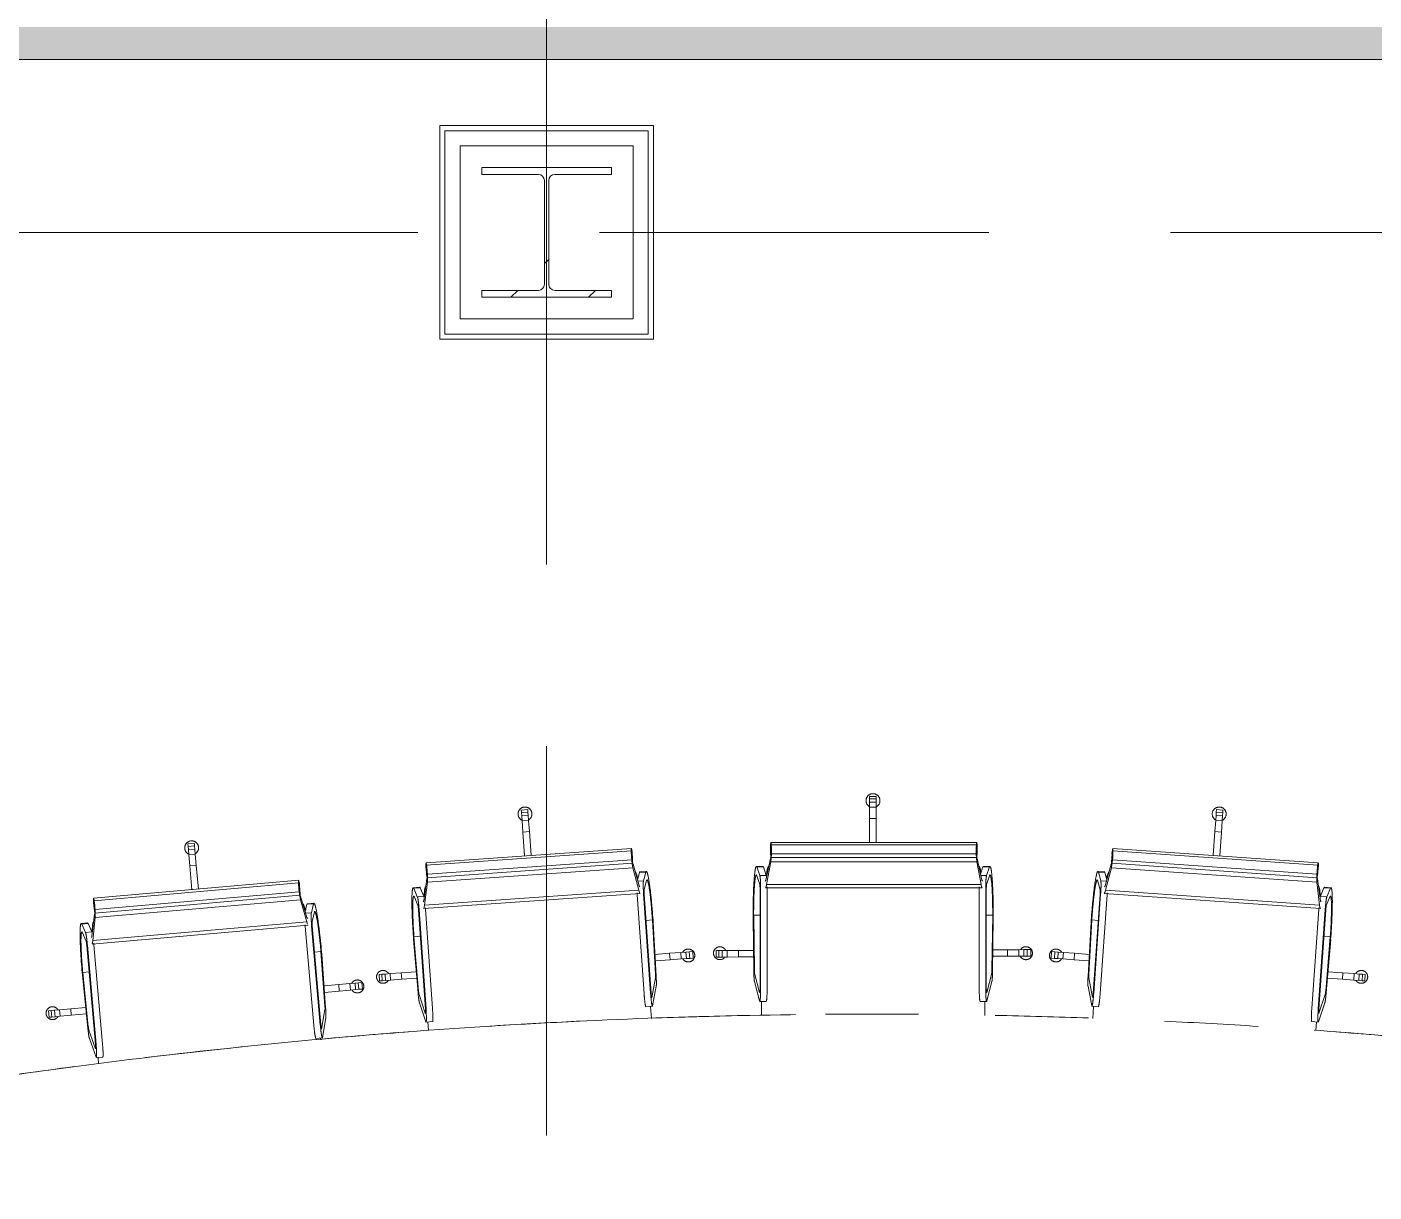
# Model space of a CAD drawing. Header units: millimetres. Extents: x -76261 to 649593, y -304265 to 60256.
# Drawn here: x 88499 to 91613, y -2218 to 475 of the extents above; entities that cross this region are included whole.
import ezdxf

# ---------------------------------------------------------------- set-up
doc = ezdxf.new("R2010")
doc.units = ezdxf.units.MM
doc.header["$LTSCALE"] = 2000
doc.header["$MEASUREMENT"] = 0
doc.linetypes.add('Centre', pattern=[6.9, 4, -0.7, 1.5, -0.7])
doc.linetypes.add('Hidden 1_0mm', pattern=[1.6, 1, -0.6])
doc.layers.get('0').update_dxf_attribs({"linetype": 'CONTINUOUS'})
for name, color, linetype, lineweight in [('A-WALL', 8, 'CONTINUOUS', 15), ('A-WALL-PATT', 8, 'CONTINUOUS', 50), ('I-FURN', 8, 'Hidden 1_0mm', 15), ('S-COLS', 8, 'CONTINUOUS', 15), ('S-GRID', 14, 'CONTINUOUS', 15)]:
    doc.layers.add(name, color=color, linetype=linetype, lineweight=lineweight)

# ---------------------------------------------------------------- blocks, each defined once
blk = doc.blocks.new('AD_UK Beams-Column - SC1-300_300_10_16-V30-2nd FLOOR PLAN')
at = {"layer": 'S-COLS'}
h = blk.add_hatch(dxfattribs=at)
h.set_pattern_fill('FP_70', color=256, style=0, pattern_type=2)
h.set_pattern_definition([(45, (60492.53, 42001.64), (-371.231, 371.231), []), (45, (60492.53, 42564.14), (-371.231, 371.231), [])])
h.paths.add_polyline_path([(-150, -150), (150, -150), (150, -134), (19, -134), (9.1, -129.9), (5, -120), (5, 120), (9.1, 129.9), (19, 134), (150, 134), (150, 150), (-150, 150), (-150, 134), (-19, 134), (-9.1, 129.9), (-5, 120), (-5, -120), (-9.1, -129.9), (-19, -134), (-150, -134)], flags=0)
for p, q in [((150, 150), (-150, 150)), ((-150, 150), (-150, 134)), ((-150, 134), (-19, 134)), ((19, 134), (150, 134)), ((150, 134), (150, 150)), ((-5, 120), (-5, -120)), ((5, -120), (5, 120)), ((-19, -134), (-150, -134)), ((-150, -134), (-150, -150)), ((-150, -150), (150, -150)), ((150, -134), (19, -134)), ((150, -150), (150, -134))]:
    blk.add_line(p, q, dxfattribs=at)
for centre, start, end in [((-19, 120), 0, 90), ((19, 120), 90, 180), ((-19, -120), 270, 0), ((19, -120), 180, 270)]:
    blk.add_arc(centre, 14, start, end, dxfattribs=at)
blk = doc.blocks.new('LS-Office-S_rvt-1-2nd FLOOR PLAN')
blk.add_blockref('AD_UK Beams-Column - SC1-300_300_10_16-V30-2nd FLOOR PLAN', (-60492.5, -42001.6))
blk = doc.blocks.new('conference_tabel_19seater_2472 - 48_ x 144_-10749992-2nd FLOOR PLAN')
at = {"layer": 'I-FURN'}
for p, q in [((446.8, 1869.9), (446.8, 1875.5)), ((446.8, 1875.5), (461.9, 1875.5)), ((446.8, 1862.2), (446.8, 1869.9)), ((461.9, 1869.9), (446.8, 1869.9)), ((461.9, 1875.5), (461.9, 1869.9)), ((461.9, 1869.9), (461.9, 1862.2)), ((-358.4, 1844.1), (-343.4, 1845.1)), ((-358, 1838.5), (-358.4, 1844.1)), ((-343, 1839.5), (-358, 1838.5)), ((-357.5, 1830.8), (-358, 1838.5)), ((-343.4, 1845.1), (-343, 1839.5)), ((-343, 1839.5), (-342.4, 1831.9)), ((446.8, 1850.5), (446.8, 1862.2)), ((461.9, 1862.2), (446.8, 1862.2)), ((446.8, 1824.4), (446.8, 1850.5)), ((461.9, 1850.5), (446.8, 1850.5)), ((461.9, 1862.2), (461.9, 1850.5)), ((461.9, 1850.5), (461.9, 1824.4)), ((1248, 1831.9), (1248.5, 1839.5)), ((1248.5, 1839.5), (1248.9, 1845.1)), ((1263.5, 1838.5), (1248.5, 1839.5)), ((1248.9, 1845.1), (1263.9, 1844.1)), ((1263.5, 1838.5), (1263, 1830.8)), ((1263.9, 1844.1), (1263.5, 1838.5)), ((-342.4, 1831.9), (-357.5, 1830.8)), ((-356.6, 1819.1), (-357.5, 1830.8)), ((-341.6, 1820.1), (-356.6, 1819.1)), ((-354.8, 1793.1), (-356.6, 1819.1)), ((-342.4, 1831.9), (-341.6, 1820.1)), ((-341.6, 1820.1), (-339.8, 1794.2)), ((446.8, 1769.3), (446.8, 1824.4)), ((461.9, 1824.4), (446.8, 1824.4)), ((461.9, 1824.4), (461.9, 1769.3)), ((1245.3, 1794.2), (1247.1, 1820.1)), ((1247.1, 1820.1), (1248, 1831.9)), ((1262.2, 1819.1), (1247.1, 1820.1)), ((1263, 1830.8), (1248, 1831.9)), ((1262.2, 1819.1), (1260.4, 1793.1)), ((1263, 1830.8), (1262.2, 1819.1)), ((-339.8, 1794.2), (-354.8, 1793.1)), ((-351, 1738.1), (-354.8, 1793.1)), ((-339.8, 1794.2), (-335.9, 1739.1)), ((1241.5, 1739.1), (1245.3, 1794.2)), ((1260.4, 1793.1), (1245.3, 1794.2)), ((1260.4, 1793.1), (1256.5, 1738.1)), ((-1129.3, 1765.7), (-1114.3, 1767)), ((-1128.8, 1760.1), (-1129.3, 1765.7)), ((-1113.8, 1761.4), (-1128.8, 1760.1)), ((-1128.2, 1752.5), (-1128.8, 1760.1)), ((-1113.1, 1753.8), (-1128.2, 1752.5)), ((-1127.1, 1740.7), (-1128.2, 1752.5)), ((-1114.3, 1767), (-1113.8, 1761.4)), ((-1113.8, 1761.4), (-1113.1, 1753.8)), ((-1113.1, 1753.8), (-1112.1, 1742.1)), ((-103.7, 1755.5), (-578.6, 1722.3)), ((-103.4, 1749.7), (-578, 1716.5)), ((-103.8, 1744.1), (-103.7, 1748)), ((-103.7, 1748.8), (-103.5, 1750.5)), ((-103.5, 1750.5), (-103, 1749.3)), ((-103, 1749.3), (-101.9, 1741.2)), ((217.6, 1757.2), (217.9, 1755)), ((217.9, 1755), (218.4, 1763.1)), ((217.9, 1755), (219.7, 1755)), ((218.4, 1763.1), (218.9, 1764.4)), ((694.7, 1769.4), (218.7, 1769.4)), ((694.6, 1763.6), (218.8, 1763.6)), ((218.9, 1764.4), (219.1, 1762.7)), ((219.2, 1761.9), (219.5, 1758)), ((219.6, 1757.4), (219.7, 1751.8)), ((219.7, 1751.8), (219.7, 1744)), ((693.7, 1751.8), (693.9, 1757.4)), ((693.7, 1744), (693.7, 1751.8)), ((693.8, 1755), (695.5, 1755)), ((693.9, 1758), (694.2, 1761.9)), ((694.3, 1762.7), (694.5, 1764.4)), ((694.5, 1764.4), (695, 1763.1)), ((695, 1763.1), (695.5, 1755)), ((695.5, 1755), (695.9, 1757.2)), ((1007.4, 1741.2), (1008.5, 1749.3)), ((1008.5, 1749.3), (1009.1, 1750.5)), ((1483.6, 1716.5), (1009, 1749.7)), ((1009.1, 1750.5), (1009.2, 1748.8)), ((1009.2, 1748), (1009.3, 1744.1)), ((1484.1, 1722.3), (1009.3, 1755.5)), ((-1112.1, 1742.1), (-1127.1, 1740.7)), ((-1124.9, 1714.8), (-1127.1, 1740.7)), ((-1109.8, 1716.1), (-1124.9, 1714.8)), ((-1120, 1659.8), (-1124.9, 1714.8)), ((-1112.1, 1742.1), (-1109.8, 1716.1)), ((-1109.8, 1716.1), (-1105, 1661.2)), ((-578.4, 1716), (-578, 1717.3)), ((-578.4, 1707.9), (-578.4, 1716)), ((-578, 1717.3), (-577.7, 1715.7)), ((-577.5, 1714.9), (-576.9, 1711)), ((-576, 1687.7), (-101.4, 1720.9)), ((-575.6, 1696.2), (-103, 1729.2)), ((-103.4, 1737.9), (-103.7, 1743.4)), ((-102.9, 1730.1), (-103.4, 1737.9)), ((-101.8, 1721.9), (-102.9, 1730)), ((-101.9, 1741.2), (-101.7, 1743.4)), ((-100, 1718.8), (-101.7, 1721.6)), ((-86.1, 1669.2), (-100, 1718.8)), ((200.1, 1713.9), (185.2, 1713.9)), ((217.5, 1732.2), (207.2, 1682.1)), ((208.5, 1671.9), (218.7, 1724.5)), ((219.1, 1735.5), (217.6, 1732.5)), ((218.7, 1724.5), (694.7, 1724.5)), ((218.8, 1734.7), (694.6, 1734.7)), ((219.7, 1743.9), (219.1, 1735.7)), ((219.9, 1743.1), (693.6, 1743.1)), ((694.3, 1735.7), (693.7, 1743.9)), ((695.9, 1732.5), (694.3, 1735.5)), ((694.7, 1724.5), (704.9, 1671.9)), ((706.2, 1682.1), (695.9, 1732.2)), ((725.2, 1713.9), (710.3, 1713.9)), ((1005.5, 1718.8), (991.7, 1669.2)), ((1007.3, 1721.6), (1005.5, 1718.8)), ((1006.9, 1720.9), (1481.6, 1687.7)), ((1007.3, 1743.4), (1007.4, 1741.2)), ((1008.4, 1730), (1007.3, 1721.9)), ((1009, 1737.9), (1008.4, 1730.1)), ((1008.6, 1729.2), (1481.1, 1696.2)), ((1009.3, 1743.4), (1009, 1737.9)), ((1482.5, 1711), (1483.1, 1714.9)), ((1483.2, 1715.7), (1483.6, 1717.3)), ((1483.6, 1717.3), (1483.9, 1716)), ((1483.9, 1716), (1483.9, 1707.9)), ((-577.1, 1685.4), (-584, 1634.4)), ((-578.8, 1710), (-578.4, 1707.9)), ((-575.8, 1688.5), (-577.1, 1685.4)), ((-576.9, 1710.4), (-576.4, 1704.8)), ((-576.4, 1704.8), (-575.8, 1697.1)), ((-575.8, 1696.9), (-575.8, 1688.7)), ((-575.4, 1677.5), (-100.6, 1710.7)), ((-100.6, 1710.7), (-86.7, 1659)), ((-89.8, 1682.5), (-85.4, 1699.7)), ((-70.5, 1700.8), (-85.4, 1699.7)), ((-69.4, 1702.2), (-84.3, 1701.2)), ((-70.5, 1700.8), (-75.7, 1680.2)), ((-74.3, 1659.7), (-68.6, 1682.3)), ((185.8, 1694), (193.1, 1671.8)), ((193, 1692.4), (186.4, 1712.5)), ((186.6, 1712.5), (201.3, 1712.5)), ((193, 1692.4), (208, 1692.4)), ((201.3, 1712.5), (208, 1692.4)), ((207.2, 1682.1), (205.6, 1679.7)), ((207.1, 1694.9), (209.8, 1694.9)), ((703.5, 1695.5), (709, 1712.5)), ((717.4, 1692.4), (704.1, 1692.4)), ((707.8, 1679.7), (706.2, 1682.1)), ((724, 1712.5), (709, 1712.5)), ((717.3, 1671.8), (724.6, 1694)), ((724, 1712.5), (717.4, 1692.4)), ((974.1, 1682.3), (979.9, 1659.7)), ((989.9, 1701.2), (974.9, 1702.2)), ((981.3, 1680.2), (976.1, 1700.8)), ((991, 1699.7), (976.1, 1700.8)), ((991, 1699.7), (995.4, 1682.5)), ((992.3, 1659), (1006.1, 1710.7)), ((1006.1, 1710.7), (1481, 1677.5)), ((1481.3, 1688.7), (1481.3, 1696.9)), ((1482.7, 1685.4), (1481.3, 1688.5)), ((1481.4, 1697.1), (1481.9, 1704.8)), ((1481.9, 1704.8), (1482.4, 1710.4)), ((1489.5, 1634.4), (1482.7, 1685.4)), ((1483.9, 1707.9), (1484.4, 1710)), ((-873.1, 1681.6), (-1347.3, 1640.1)), ((-872.7, 1675.8), (-1346.7, 1634.3)), ((-1343.9, 1614), (-872, 1655.3)), ((-873, 1674.9), (-872.9, 1676.6)), ((-873, 1670.1), (-873, 1674.1)), ((-872.9, 1676.6), (-872.3, 1675.3)), ((-872.5, 1664), (-872.9, 1669.5)), ((-871.9, 1656.2), (-872.5, 1664)), ((-872.3, 1675.3), (-871.1, 1667.4)), ((-870.6, 1648), (-871.9, 1656.1)), ((-871.1, 1667.4), (-870.9, 1669.5)), ((-593.2, 1665.6), (-608.1, 1664.6)), ((-606.8, 1663.3), (-591.9, 1664.3)), ((-598.8, 1643.7), (-606.8, 1663.3)), ((-591.9, 1664.3), (-583.9, 1644.7)), ((-583.9, 1616.6), (-83.7, 1651.5)), ((-581.9, 1624.4), (-575.4, 1677.5)), ((-581.9, 1624.4), (-86.7, 1659)), ((-75.7, 1680.2), (-88.9, 1679.3)), ((-84.4, 1666.9), (-86.1, 1669.2)), ((193.6, 1662), (193.6, 1431.8)), ((195, 1431.8), (195, 1662.3)), ((206, 1664.3), (707.4, 1664.3)), ((208.5, 1671.9), (704.9, 1671.9)), ((210, 1662.3), (210, 1431.8)), ((700.4, 1431.8), (700.4, 1662.3)), ((715.4, 1662.3), (715.4, 1431.8)), ((716.8, 1431.8), (716.8, 1662)), ((994.5, 1679.3), (981.3, 1680.2)), ((989.3, 1651.5), (1489.4, 1616.6)), ((991.7, 1669.2), (989.9, 1666.9)), ((992.3, 1659), (1487.5, 1624.4)), ((1481, 1677.5), (1487.5, 1624.4)), ((1489.4, 1644.7), (1497.4, 1664.3)), ((1497.4, 1664.3), (1512.4, 1663.3)), ((1513.7, 1664.6), (1498.7, 1665.6)), ((1512.4, 1663.3), (1504.4, 1643.7)), ((-1347.4, 1627.8), (-1346.9, 1625.7)), ((-1347.1, 1633.8), (-1346.7, 1635.1)), ((-1346.9, 1625.7), (-1347.1, 1633.8)), ((-1346.7, 1635.1), (-1346.3, 1633.5)), ((-1346.4, 1633.9), (-1346.7, 1634.3)), ((-1346.2, 1632.7), (-1345.5, 1628.8)), ((-1345.4, 1628.2), (-1344.8, 1622.6)), ((-1344.8, 1622.6), (-1344.1, 1614.9)), ((-1344.2, 1605.5), (-870.2, 1647)), ((-1343.4, 1595.3), (-869.2, 1636.8)), ((-868.8, 1644.9), (-870.6, 1647.8)), ((-869.2, 1636.8), (-854.5, 1585.4)), ((-854, 1595.6), (-868.8, 1644.9)), ((-858, 1608.8), (-853.9, 1626.1)), ((-839, 1627.4), (-853.9, 1626.1)), ((-837.9, 1628.9), (-852.8, 1627.6)), ((-839, 1627.4), (-843.8, 1606.8)), ((-606.2, 1644.7), (-597.3, 1623.1)), ((-598.8, 1643.7), (-583.9, 1644.7)), ((-598.7, 1643.6), (-598.8, 1643.7)), ((-584, 1634.4), (-585.3, 1631.9)), ((-584.9, 1647.2), (-582.2, 1647.3)), ((-74.5, 1419.2), (-90.5, 1649.1)), ((-75.6, 1650.1), (-59.5, 1420.2)), ((-58.1, 1420.3), (-74.2, 1649.9)), ((979.7, 1649.9), (963.7, 1420.3)), ((965.1, 1420.2), (981.1, 1650.1)), ((996.1, 1649.1), (980, 1419.2)), ((1487.8, 1647.3), (1490.4, 1647.2)), ((1489.4, 1644.7), (1504.4, 1643.7)), ((1490.9, 1631.9), (1489.5, 1634.4)), ((1502.9, 1623.1), (1511.7, 1644.7)), ((1504.4, 1643.7), (1504.3, 1643.6)), ((-1345.2, 1603.2), (-1351.2, 1552.1)), ((-1349, 1542.1), (-1343.4, 1595.3)), ((-1344, 1606.3), (-1345.2, 1603.2)), ((-1344.1, 1614.7), (-1343.9, 1606.6)), ((-843.8, 1606.8), (-857, 1605.7)), ((-852.3, 1593.4), (-854, 1595.6)), ((-842.1, 1586.3), (-836.7, 1609)), ((-596.1, 1613.4), (-580.1, 1383.8)), ((-578.7, 1383.9), (-594.7, 1613.8)), ((-579.8, 1614.9), (-563.7, 1385)), ((-55.2, 1589.9), (-69.9, 1588.8)), ((-55.2, 1589.9), (-48.2, 1463.8)), ((177.5, 1594.5), (179.2, 1470.6)), ((180.6, 1474.5), (178.9, 1600.8)), ((178.9, 1600.8), (193.6, 1600.8)), ((731.5, 1600.8), (716.8, 1600.8)), ((731.5, 1600.8), (729.8, 1474.5)), ((731.1, 1470.6), (732.9, 1594.5)), ((953.7, 1463.8), (960.8, 1589.9)), ((975.5, 1588.8), (960.8, 1589.9)), ((1469.3, 1385), (1485.3, 1614.9)), ((1500.3, 1613.8), (1484.2, 1383.9)), ((1485.6, 1383.8), (1501.6, 1613.4)), ((-1361, 1583.2), (-1375.9, 1581.9)), ((-1374.6, 1580.6), (-1359.7, 1581.9)), ((-1366.2, 1561.1), (-1374.6, 1580.6)), ((-1373.6, 1562.1), (-1364.4, 1540.6)), ((-1366.2, 1561.1), (-1351.3, 1562.4)), ((-1366.1, 1561), (-1366.2, 1561.1)), ((-1359.7, 1581.9), (-1351.3, 1562.4)), ((-1352.3, 1564.9), (-1349.7, 1565.1)), ((-1350.8, 1534.3), (-851.3, 1578)), ((-1349, 1542.1), (-854.5, 1585.4)), ((-838, 1345.8), (-858.1, 1575.4)), ((-854.5, 1585.4), (-852.9, 1580.1)), ((-843.2, 1576.7), (-823.1, 1347.1)), ((-821.7, 1347.2), (-841.8, 1576.5)), ((-46.5, 1460), (-53.5, 1583.7)), ((959, 1583.7), (952.1, 1460)), ((-1363, 1530.9), (-1342.9, 1301.7)), ((-1341.5, 1301.8), (-1361.6, 1531.4)), ((-1351.2, 1552.1), (-1352.5, 1549.6)), ((-1346.7, 1532.7), (-1326.6, 1303.1)), ((-607.4, 1545), (-597.1, 1421.5)), ((-606.5, 1551.3), (-591.8, 1552.4)), ((-596, 1425.5), (-606.5, 1551.3)), ((1497.4, 1552.4), (1512.1, 1551.3)), ((1512.1, 1551.3), (1501.5, 1425.5)), ((1502.6, 1421.5), (1513, 1545)), ((-821.8, 1516.8), (-836.4, 1515.5)), ((-821.8, 1516.8), (-812.5, 1390.9)), ((-810.8, 1387.1), (-819.9, 1510.7)), ((-49.4, 1510.4), (-15.4, 1512.9)), ((-14.3, 1497.8), (-48.5, 1495.3)), ((-15.4, 1512.9), (10.6, 1514.7)), ((-15.4, 1512.9), (-14.3, 1497.8)), ((11.6, 1499.7), (-14.3, 1497.8)), ((10.6, 1514.7), (22.3, 1515.6)), ((10.6, 1514.7), (11.6, 1499.7)), ((23.4, 1500.6), (11.6, 1499.7)), ((22.3, 1515.6), (30, 1516.2)), ((22.3, 1515.6), (23.4, 1500.6)), ((31, 1501.1), (23.4, 1500.6)), ((30, 1516.2), (38.1, 1516.7)), ((30, 1516.2), (31, 1501.1)), ((39.2, 1501.7), (31, 1501.1)), ((38.1, 1516.7), (39.2, 1501.7)), ((92.3, 1504.2), (92.3, 1519.3)), ((92.3, 1519.3), (98.3, 1519.3)), ((98.3, 1504.2), (92.3, 1504.2)), ((98.3, 1519.3), (106, 1519.3)), ((98.3, 1519.3), (98.3, 1504.2)), ((106, 1504.3), (98.3, 1504.2)), ((106, 1519.3), (117.8, 1519.4)), ((106, 1519.3), (106, 1504.3)), ((117.8, 1504.3), (106, 1504.3)), ((117.8, 1519.4), (143.8, 1519.4)), ((117.8, 1519.4), (117.8, 1504.3)), ((143.8, 1504.4), (117.8, 1504.3)), ((143.8, 1519.4), (178.6, 1519.5)), ((143.8, 1519.4), (143.8, 1504.4)), ((178.8, 1504.5), (143.8, 1504.4)), ((765.9, 1506.1), (731.6, 1506)), ((731.8, 1521.1), (765.9, 1521.2)), ((765.9, 1521.2), (791.9, 1521.2)), ((765.9, 1521.2), (765.9, 1506.1)), ((791.9, 1506.2), (765.9, 1506.1)), ((791.9, 1521.2), (803.7, 1521.3)), ((791.9, 1521.2), (791.9, 1506.2)), ((803.7, 1506.2), (791.9, 1506.2)), ((803.7, 1521.3), (811.4, 1521.3)), ((803.7, 1521.3), (803.7, 1506.2)), ((811.4, 1506.2), (803.7, 1506.2)), ((811.4, 1521.3), (819.5, 1521.3)), ((811.4, 1521.3), (811.4, 1506.2)), ((819.5, 1506.2), (811.4, 1506.2)), ((819.5, 1521.3), (819.5, 1506.2)), ((866.4, 1501.7), (867.5, 1516.7)), ((874.5, 1501.1), (866.4, 1501.7)), ((867.5, 1516.7), (875.6, 1516.2)), ((874.5, 1501.1), (875.6, 1516.2)), ((882.2, 1500.6), (874.5, 1501.1)), ((875.6, 1516.2), (883.2, 1515.6)), ((882.2, 1500.6), (883.2, 1515.6)), ((893.9, 1499.7), (882.2, 1500.6)), ((883.2, 1515.6), (895, 1514.7)), ((893.9, 1499.7), (895, 1514.7)), ((919.9, 1497.8), (893.9, 1499.7)), ((895, 1514.7), (920.9, 1512.9)), ((919.9, 1497.8), (920.9, 1512.9)), ((954, 1495.3), (919.9, 1497.8)), ((920.9, 1512.9), (954.9, 1510.4)), ((-1372.3, 1468.7), (-1357.6, 1469.9)), ((-1359.6, 1343), (-1372.3, 1468.7)), ((-687.2, 1464), (-681.2, 1464.4)), ((-686.1, 1449), (-687.2, 1464)), ((-681.2, 1464.4), (-673.5, 1465)), ((-681.2, 1464.4), (-680.1, 1449.4)), ((-673.5, 1465), (-661.8, 1465.9)), ((-673.5, 1465), (-672.5, 1450)), ((-661.8, 1465.9), (-635.8, 1467.7)), ((-661.8, 1465.9), (-660.7, 1450.8)), ((-635.8, 1467.7), (-601.2, 1470.3)), ((-635.8, 1467.7), (-634.8, 1452.7)), ((192.7, 1422.2), (181.1, 1466.8)), ((729.3, 1466.8), (717.7, 1422.2)), ((1506.7, 1470.3), (1541.4, 1467.7)), ((1540.3, 1452.7), (1541.4, 1467.7)), ((1541.4, 1467.7), (1567.3, 1465.9)), ((1566.3, 1450.8), (1567.3, 1465.9)), ((1567.3, 1465.9), (1579.1, 1465)), ((1578, 1450), (1579.1, 1465)), ((1579.1, 1465), (1586.7, 1464.4)), ((1585.7, 1449.4), (1586.7, 1464.4)), ((1586.7, 1464.4), (1592.7, 1464)), ((1592.7, 1464), (1591.7, 1449)), ((-1373.1, 1462.3), (-1360.6, 1339)), ((-814.5, 1437.5), (-780.6, 1440.5)), ((-780.6, 1440.5), (-754.6, 1442.9)), ((-780.6, 1440.5), (-779.3, 1425.5)), ((-754.6, 1442.9), (-742.9, 1443.9)), ((-754.6, 1442.9), (-753.3, 1427.8)), ((-742.9, 1443.9), (-735.3, 1444.6)), ((-742.9, 1443.9), (-741.6, 1428.9)), ((-735.3, 1444.6), (-727.2, 1445.3)), ((-735.3, 1444.6), (-734, 1429.6)), ((-727.2, 1445.3), (-725.8, 1430.3)), ((-680.1, 1449.4), (-686.1, 1449)), ((-672.5, 1450), (-680.1, 1449.4)), ((-660.7, 1450.8), (-672.5, 1450)), ((-634.8, 1452.7), (-660.7, 1450.8)), ((-599.9, 1455.2), (-634.8, 1452.7)), ((-48.1, 1456), (-56.6, 1410.7)), ((-54.9, 1391.5), (-46.4, 1436.8)), ((180.8, 1447.4), (192.4, 1402.9)), ((718, 1402.9), (729.6, 1447.4)), ((952, 1436.8), (960.4, 1391.5)), ((962.1, 1410.7), (953.7, 1456)), ((1540.3, 1452.7), (1505.4, 1455.2)), ((1566.3, 1450.8), (1540.3, 1452.7)), ((1578, 1450), (1566.3, 1450.8)), ((1585.7, 1449.4), (1578, 1450)), ((1591.7, 1449), (1585.7, 1449.4)), ((-779.3, 1425.5), (-813.4, 1422.4)), ((-753.3, 1427.8), (-779.3, 1425.5)), ((-741.6, 1428.9), (-753.3, 1427.8)), ((-734, 1429.6), (-741.6, 1428.9)), ((-725.8, 1430.3), (-734, 1429.6)), ((-580.3, 1374.1), (-594.9, 1417.8)), ((192.9, 1401.8), (207.9, 1401.8)), ((196.9, 1369.2), (196.9, 1402)), ((702.5, 1401.8), (717.5, 1401.8)), ((713.4, 1401.7), (713.4, 1369.1)), ((1500.5, 1417.8), (1485.8, 1374.1)), ((-1451.4, 1379.9), (-1445.4, 1380.5)), ((-1450.1, 1364.9), (-1451.4, 1379.9)), ((-1445.4, 1380.5), (-1437.8, 1381.2)), ((-1445.4, 1380.5), (-1444.1, 1365.5)), ((-1437.8, 1381.2), (-1426.1, 1382.2)), ((-1437.8, 1381.2), (-1436.5, 1366.2)), ((-1426.1, 1382.2), (-1400.1, 1384.6)), ((-1426.1, 1382.2), (-1424.8, 1367.2)), ((-1400.1, 1384.6), (-1365.5, 1387.7)), ((-1400.1, 1384.6), (-1398.8, 1369.6)), ((-1364, 1372.7), (-1398.8, 1369.6)), ((-812.3, 1383.1), (-820, 1337.7)), ((-594, 1398.5), (-579.3, 1354.8)), ((-70.3, 1389.4), (-55.4, 1390.4)), ((-59.4, 1390), (-57.5, 1361.9)), ((960.9, 1390.4), (975.8, 1389.4)), ((963, 1361.9), (965, 1390)), ((1484.8, 1354.8), (1499.5, 1398.5)), ((-1444.1, 1365.5), (-1450.1, 1364.9)), ((-1436.5, 1366.2), (-1444.1, 1365.5)), ((-1424.8, 1367.2), (-1436.5, 1366.2)), ((-1398.8, 1369.6), (-1424.8, 1367.2)), ((-818, 1318.5), (-810.3, 1363.9)), ((-578.7, 1353.9), (-563.7, 1354.9)), ((-573.3, 1334.5), (-574.7, 1354.2)), ((1469.3, 1354.9), (1484.2, 1353.9)), ((1480.2, 1354.2), (1478.8, 1334.5)), ((-1342.9, 1292), (-1358.4, 1335.3)), ((-1357.1, 1316.1), (-1341.6, 1272.7)), ((-833.3, 1316.1), (-818.4, 1317.4)), ((-822.5, 1316.9), (-822.1, 1313.1)), ((-1341, 1271.7), (-1326.1, 1273)), ((-1335.8, 1257.9), (-1336.9, 1270.9))]:
    blk.add_line(p, q, dxfattribs=at)
at = {"layer": 'I-FURN', "flags": 128}
for points in [[(-101.7, 1743.4), (-102.2, 1747.8), (-102.7, 1751.3), (-103.1, 1753.9), (-103.5, 1755.3), (-103.8, 1755.4), (-104.1, 1754.2), (-104.2, 1751.7), (-104.2, 1748.3), (-104, 1744), (-103.8, 1739.2), (-103.5, 1734.1), (-103, 1729.2)], [(-103.4, 1749.7), (-103.6, 1749.3), (-103.7, 1748), (-103.8, 1746.1), (-103.7, 1743.4), (-103.6, 1740.4), (-103.4, 1737), (-103.2, 1733.5)], [(-101.4, 1720.9), (-101.2, 1721.3), (-101.1, 1722.6), (-101.1, 1724.5), (-101.1, 1727.2), (-101.2, 1730.2), (-101.4, 1733.6), (-101.6, 1737.1), (-101.9, 1740.5), (-102.2, 1743.5), (-102.6, 1746.1), (-102.9, 1748.1), (-103.2, 1749.3), (-103.4, 1749.7)], [(219.9, 1743.1), (219.9, 1748.1), (219.9, 1753.1), (219.8, 1757.9), (219.7, 1762.2), (219.4, 1765.7), (219.2, 1768.1), (218.8, 1769.3), (218.5, 1769.1), (218.2, 1767.8), (218, 1765.2), (217.7, 1761.6), (217.6, 1757.2)], [(218.8, 1763.6), (218.6, 1763.2), (218.4, 1761.9), (218.2, 1760), (218.1, 1757.4), (218, 1754.3), (217.9, 1750.9), (217.9, 1747.4), (218, 1744), (218.1, 1740.9), (218.2, 1738.3), (218.4, 1736.3), (218.6, 1735.1), (218.8, 1734.7)], [(218.8, 1734.7), (219, 1735.1), (219.2, 1736.3), (219.4, 1738.3), (219.6, 1740.9), (219.7, 1744), (219.7, 1747.4), (219.7, 1750.9), (219.7, 1754.3), (219.6, 1757.4), (219.4, 1760), (219.2, 1761.9), (219, 1763.2), (218.8, 1763.6)], [(695.9, 1757.2), (695.7, 1761.6), (695.5, 1765.2), (695.2, 1767.8), (694.9, 1769.1), (694.6, 1769.3), (694.3, 1768.1), (694, 1765.7), (693.8, 1762.2), (693.6, 1757.9), (693.5, 1753.1), (693.5, 1748.1), (693.6, 1743.1)], [(694.6, 1763.6), (694.4, 1763.2), (694.2, 1761.9), (694, 1760), (693.8, 1757.4), (693.7, 1754.3), (693.7, 1750.9), (693.7, 1747.4), (693.7, 1744), (693.8, 1740.9), (694, 1738.3), (694.2, 1736.3), (694.4, 1735.1), (694.6, 1734.7)], [(694.6, 1734.7), (694.8, 1735.1), (695, 1736.3), (695.2, 1738.3), (695.3, 1740.9), (695.4, 1744), (695.5, 1747.4), (695.5, 1750.9), (695.4, 1754.3), (695.3, 1757.4), (695.2, 1760), (695, 1761.9), (694.8, 1763.2), (694.6, 1763.6)], [(1006.9, 1720.9), (1006.8, 1721.3), (1006.6, 1722.6), (1006.6, 1724.5), (1006.6, 1727.2), (1006.7, 1730.2), (1006.9, 1733.6), (1007.2, 1737.1), (1007.5, 1740.5), (1007.8, 1743.5), (1008.1, 1746.1), (1008.4, 1748.1), (1008.7, 1749.3), (1009, 1749.7)], [(1008.6, 1729.2), (1009, 1734.1), (1009.3, 1739.2), (1009.6, 1744), (1009.7, 1748.3), (1009.7, 1751.7), (1009.6, 1754.2), (1009.4, 1755.4), (1009.1, 1755.3), (1008.6, 1753.9), (1008.2, 1751.3), (1007.7, 1747.8), (1007.3, 1743.4)], [(1009, 1749.7), (1009.1, 1749.3), (1009.3, 1748), (1009.3, 1746.1), (1009.3, 1743.4), (1009.2, 1740.4), (1009, 1737), (1008.7, 1733.5)], [(-575.6, 1696.2), (-575.8, 1701.1), (-576.2, 1706.1), (-576.6, 1710.9), (-577.1, 1715.2), (-577.6, 1718.6), (-578, 1721), (-578.4, 1722.2), (-578.7, 1722), (-578.9, 1720.6), (-579, 1718), (-579, 1714.4), (-578.8, 1710)], [(-578, 1716.5), (-578.2, 1716.1), (-578.3, 1714.9), (-578.4, 1712.9), (-578.3, 1710.3), (-578.2, 1707.2), (-578.1, 1703.8), (-577.8, 1700.3), (-577.5, 1696.9), (-577.2, 1693.9), (-576.9, 1691.3), (-576.6, 1689.3), (-576.3, 1688.1), (-576, 1687.7)], [(-576, 1687.7), (-575.8, 1688.1), (-575.7, 1689.4), (-575.7, 1691.4), (-575.7, 1694), (-575.8, 1697.1), (-576, 1700.4), (-576.2, 1703.9), (-576.5, 1707.3), (-576.9, 1710.4), (-577.2, 1713), (-577.5, 1714.9), (-577.8, 1716.1), (-578, 1716.5)], [(-103.1, 1732.2), (-102.9, 1730.1), (-102.6, 1727), (-102.3, 1724.5), (-101.9, 1722.5), (-101.7, 1721.3), (-101.4, 1720.9)], [(-103, 1729.2), (-101.8, 1718.8), (-100.6, 1710.7)], [(208.9, 1695.1), (210.4, 1706.7), (212.4, 1713.3), (213.1, 1713.8)], [(218.7, 1724.5), (219.4, 1732.6), (219.9, 1743.1)], [(693.6, 1743.1), (694.1, 1732.6), (694.7, 1724.5)], [(700.3, 1713.8), (701.1, 1713.3), (703, 1706.7), (704.2, 1698.4)], [(1006.1, 1710.7), (1007.3, 1718.8), (1008.6, 1729.2)], [(1008.6, 1732.2), (1008.4, 1730.1), (1008.1, 1727), (1007.8, 1724.5), (1007.5, 1722.5), (1007.2, 1721.3), (1006.9, 1720.9)], [(1484.4, 1710), (1484.5, 1714.4), (1484.6, 1718), (1484.5, 1720.6), (1484.3, 1722), (1483.9, 1722.2), (1483.6, 1721), (1483.1, 1718.6), (1482.6, 1715.2), (1482.2, 1710.9), (1481.7, 1706.1), (1481.4, 1701.1), (1481.1, 1696.2)], [(1481.6, 1687.7), (1481.4, 1688.1), (1481.2, 1689.4), (1481.2, 1691.4), (1481.2, 1694), (1481.4, 1697.1), (1481.5, 1700.4), (1481.8, 1703.9), (1482.1, 1707.3), (1482.4, 1710.4), (1482.7, 1713), (1483, 1714.9), (1483.3, 1716.1), (1483.6, 1716.5)], [(1483.6, 1716.5), (1483.8, 1716.1), (1483.9, 1714.9), (1483.9, 1712.9), (1483.9, 1710.3), (1483.8, 1707.2), (1483.6, 1703.8), (1483.3, 1700.3), (1483.1, 1696.9), (1482.7, 1693.9), (1482.4, 1691.3), (1482.1, 1689.3), (1481.8, 1688.1), (1481.6, 1687.7)], [(-575.4, 1677.5), (-575.3, 1685.7), (-575.6, 1696.2)], [(-94.3, 1700.5), (-93.5, 1700), (-91.1, 1693.6), (-89.3, 1685.3)], [(994.8, 1685.3), (996.6, 1693.6), (999, 1700), (999.8, 1700.5)], [(1481.1, 1696.2), (1480.9, 1685.7), (1481, 1677.5)], [(-870.9, 1669.5), (-871.5, 1673.9), (-872, 1677.4), (-872.5, 1680), (-872.9, 1681.4), (-873.2, 1681.4), (-873.5, 1680.2), (-873.5, 1677.8), (-873.5, 1674.3), (-873.2, 1670.1), (-872.9, 1665.3), (-872.5, 1660.2), (-872, 1655.3)], [(-872.7, 1675.8), (-872.9, 1675.4), (-873, 1674.1), (-873, 1672.1), (-872.9, 1669.5), (-872.8, 1666.4), (-872.5, 1663.1), (-872.2, 1659.6), (-871.9, 1656.2), (-871.5, 1653.2), (-871.1, 1650.6), (-870.8, 1648.6), (-870.5, 1647.4), (-870.2, 1647)], [(-870.2, 1647), (-870, 1647.4), (-869.9, 1648.7), (-869.9, 1650.7), (-870, 1653.3), (-870.2, 1656.4), (-870.4, 1659.7), (-870.7, 1663.2), (-871.1, 1666.6), (-871.4, 1669.7), (-871.8, 1672.2), (-872.2, 1674.2), (-872.5, 1675.4), (-872.7, 1675.8)], [(-872, 1655.3), (-870.6, 1644.9), (-869.2, 1636.8)], [(-583.2, 1647.5), (-582.4, 1659.2), (-581, 1665.9), (-580.2, 1666.5)], [(-86.7, 1659), (-85.3, 1653.7), (-84, 1651.6)], [(206.3, 1664.3), (207.4, 1666.6), (208.5, 1671.9)], [(704.9, 1671.9), (706, 1666.6), (707.2, 1664.3)], [(989.5, 1651.6), (990.8, 1653.7), (992.3, 1659)], [(1485.8, 1666.5), (1486.5, 1665.9), (1488, 1659.2), (1488.7, 1647.5)], [(-1343.9, 1614), (-1344.2, 1619), (-1344.7, 1624), (-1345.2, 1628.8), (-1345.7, 1633), (-1346.3, 1636.5), (-1346.8, 1638.8), (-1347.2, 1640), (-1347.5, 1639.8), (-1347.7, 1638.4), (-1347.7, 1635.8), (-1347.6, 1632.2), (-1347.4, 1627.8)], [(-1346.7, 1634.3), (-1346.9, 1633.9), (-1347, 1632.7), (-1347, 1630.7), (-1346.9, 1628.1), (-1346.7, 1625), (-1346.5, 1621.6), (-1346.2, 1618.1), (-1345.8, 1614.8), (-1345.5, 1611.7), (-1345.1, 1609.1), (-1344.7, 1607.1), (-1344.4, 1605.9), (-1344.2, 1605.5)], [(-1344.2, 1605.5), (-1344, 1606), (-1343.9, 1607.2), (-1343.9, 1609.2), (-1344, 1611.8), (-1344.1, 1614.9), (-1344.4, 1618.3), (-1344.7, 1621.8), (-1345, 1625.1), (-1345.4, 1628.2), (-1345.8, 1630.8), (-1346.1, 1632.7)], [(-862.7, 1626.7), (-861.9, 1626.2), (-859.4, 1619.9), (-857.5, 1611.7)], [(-583.6, 1616.6), (-582.6, 1618.9), (-581.9, 1624.4)], [(1487.5, 1624.4), (1488.2, 1618.9), (1489.2, 1616.6)], [(-1343.4, 1595.3), (-1343.5, 1603.5), (-1343.9, 1614)], [(-1350.7, 1565.2), (-1350.1, 1577), (-1348.7, 1583.6), (-1348, 1584.3)], [(-1350.5, 1534.4), (-1349.6, 1536.7), (-1349, 1542.1)]]:
    blk.add_lwpolyline(points, dxfattribs=at)
at = {"layer": 'I-FURN'}
for centre, radius, start, end in [((454.8, 1865.8), 16.1, 0, 180), ((-349.8, 1834.9), 16.1, 4, 184), ((454.8, 1865.8), 16.1, 180, 240), ((454.8, 1865.8), 16.1, 300, 0), ((1255.3, 1834.9), 16.1, 356, 176), ((-349.8, 1834.9), 16.1, 184, 244), ((-349.8, 1834.9), 16.1, 304, 4), ((1255.3, 1834.9), 16.1, 176, 236), ((1255.3, 1834.9), 16.1, 296, 356), ((-1120.6, 1756.7), 16.1, 5, 185), ((-1120.6, 1756.7), 16.1, 185, 245), ((-1120.6, 1756.7), 16.1, 305, 5), ((100.9, 1513.1), 14.9, 30, 180), ((808.5, 1513.1), 15, 0, 146.8008), ((27.7, 1507.8), 15, 4, 150.8008), ((27.7, 1507.8), 15, 214, 4), ((100.9, 1513.1), 14.9, 180, 315), ((808.5, 1513.1), 15, 210, 0), ((877.9, 1507.8), 15, 29.1992, 176), ((877.9, 1507.8), 15, 176, 326), ((-678.2, 1458.4), 14.9, 34, 184), ((1583.7, 1458.4), 14.9, 356, 146), ((-737.5, 1436.2), 15, 5, 151.8008), ((-737.5, 1436.2), 15, 215, 5), ((-678.2, 1458.4), 14.9, 184, 327.3488), ((1583.7, 1458.4), 14.9, 212.6512, 356), ((452.8, -12719.5), 14091.7, 77.70817, 102.29183), ((-1442.3, 1374.5), 14.9, 28.9272, 185), ((-1442.3, 1374.5), 14.9, 185, 328.3488), ((452.8, -12719.5), 14091.7, 90, 90.43706), ((452.8, -12719.5), 14091.7, 89.56294, 90), ((452.8, -12719.5), 14091.7, 92.74947, 93.63169), ((452.8, -12719.5), 14091.7, 91.15686, 92.0329), ((452.8, -12719.5), 14091.7, 87.9671, 88.84314), ((452.8, -12719.5), 14091.7, 86.36831, 87.25053), ((452.8, -12719.5), 14091.7, 94.34114, 95.23542), ((452.8, -12719.5), 14091.7, 84.76458, 85.65886), ((452.8, -12719.5), 14091.7, 95.93213, 96.84832), ((452.8, -12719.5), 14091.7, 97.52259, 98.48137)]:
    blk.add_arc(centre, radius, start, end, dxfattribs=at)
for centre, major_axis, start_param, end_param in [((185.2, 1603.9), (0, 109.9), 6.125214, 7.939552), ((200.1, 1603.9), (0, 109.9), 6.125214, 6.384406), ((710.3, 1603.9), (0, 109.9), 6.181965, 6.441156), ((725.2, 1603.9), (0, 109.9), 4.626819, 6.441156), ((-76.7, 1591.5), (-7.7, 109.7), 6.181965, 6.441156), ((-61.7, 1592.6), (-7.7, 109.7), 4.626819, 6.441156), ((-61.7, 1593.6), (-6.2, 89.3), 4.665871, 6.386911), ((185.1, 1604.9), (0, 89.5), 6.17946, 7.9005), ((198.7, 2408), (0, 720.3), 3.027476, 3.03009), ((192.9, 1662.3), (0, 30), 4.712389, 6.171683), ((213.7, 2408), (0, 720.3), 3.027476, 3.03009), ((207.9, 1662.3), (0, 30), 5.928467, 6.171683), ((717.5, 1662.3), (0, 30), 0.111503, 1.570796), ((711.7, 2408), (0, 720.3), 3.253095, 3.255709), ((725.3, 1604.9), (0, 89.5), 4.665871, 6.386911), ((967.3, 1592.6), (7.7, 109.7), 6.125214, 7.939552), ((967.3, 1593.6), (6.2, 89.3), 6.17946, 7.9005), ((982.2, 1591.5), (7.7, 109.7), 6.125214, 6.384406), ((-600.5, 1554.9), (-7.7, 109.7), 6.125214, 7.939552), ((-585.5, 1555.9), (-7.7, 109.7), 6.125214, 6.384406), ((-88.5, 1649.2), (-2.1, 29.9), 1.456144, 1.570796), ((-73.5, 1650.3), (-2.1, 29.9), 0.111503, 1.570796), ((-131.3, 2393.7), (-50.2, 718.5), 3.253095, 3.255709), ((-73.5, 1650), (-0.7, 9.98), 0.208944, 1.570796), ((192.9, 1662), (0, 10), 4.712389, 6.074241), ((207.9, 1662.3), (0, 30), 4.712389, 4.855096), ((702.5, 1662.3), (0, 30), 1.426082, 1.570796), ((717.5, 1662), (0, 10), 0.208944, 1.570796), ((979, 1650), (0.7, 9.98), 4.712389, 6.074241), ((979.1, 1650.3), (2.1, 29.9), 4.712389, 6.171683), ((1036.9, 2393.7), (50.2, 718.5), 3.027476, 3.03009), ((994, 1649.2), (2.1, 29.9), 4.712389, 4.827041), ((1491.1, 1555.9), (7.7, 109.7), 6.181965, 6.441156), ((1506, 1554.9), (7.7, 109.7), 4.626819, 6.441156), ((-843.2, 1518.1), (-9.6, 109.5), 6.181965, 6.441156), ((-828.3, 1519.4), (-9.6, 109.5), 4.626819, 6.441156), ((-600.6, 1555.9), (-6.2, 89.3), 6.17946, 7.9005), ((-596.8, 1613.7), (-2.1, 29.9), 4.712389, 6.171683), ((-596.8, 1613.4), (-0.7, 9.98), 4.712389, 6.074241), ((-628.1, 2359), (-50.2, 718.5), 3.027476, 3.03009), ((-581.9, 1614.7), (-2.1, 29.9), 5.928467, 6.171683), ((1487.4, 1614.7), (2.1, 29.9), 0.111503, 0.354718), ((1533.6, 2359), (50.2, 718.5), 3.253095, 3.255709), ((1502.4, 1613.7), (2.1, 29.9), 0.111503, 1.570796), ((1502.3, 1613.4), (0.7, 9.98), 0.208944, 1.570796), ((1506.1, 1555.9), (6.2, 89.3), 4.665871, 6.386911), ((-841.1, 1576.9), (-2.6, 29.9), 0.111503, 1.570796), ((-911.9, 2319.2), (-62.8, 717.6), 3.253095, 3.255709), ((-828.3, 1520.4), (-7.8, 89.1), 4.665871, 6.386911), ((-581.9, 1614.7), (-2.1, 29.9), 4.712389, 4.827904), ((1487.4, 1614.7), (2.1, 29.9), 1.455281, 1.570796), ((-1366.3, 1472.3), (-9.6, 109.5), 6.125214, 7.939552), ((-1366.5, 1473.3), (-7.8, 89.1), 6.17946, 7.9005), ((-1363.7, 1531.2), (-2.6, 29.9), 4.712389, 6.171683), ((-1351.4, 1473.6), (-9.6, 109.5), 6.125214, 6.384406), ((-1408, 2275.8), (-62.8, 717.6), 3.027476, 3.03009), ((-1348.8, 1532.5), (-2.6, 29.9), 5.928467, 6.171683), ((-856, 1575.6), (-2.6, 29.9), 1.467976, 1.570796), ((-841.1, 1576.6), (-0.87, 9.96), 0.208944, 1.570796), ((-1363.7, 1530.9), (-0.87, 9.96), 4.712389, 6.074241), ((-1348.8, 1532.5), (-2.6, 29.9), 4.712389, 4.827904), ((181.3, 1476.4), (0, 30), 1.766125, 2.879793), ((181.3, 1476.4), (0, 10), 1.766125, 2.879793), ((729.1, 1476.4), (0, 10), 3.403392, 4.517061), ((729.1, 1476.4), (0, 30), 3.403392, 4.517061), ((-49, 1465.6), (-0.7, 9.98), 3.403392, 4.517061), ((-49, 1465.6), (-2.1, 29.9), 3.403392, 4.517061), ((954.5, 1465.6), (2.1, 29.9), 1.766125, 2.879793), ((954.5, 1465.6), (0.7, 9.98), 1.766125, 2.879793), ((-595.4, 1427.4), (-2.1, 29.9), 1.766125, 2.879793), ((-595.4, 1427.4), (-0.7, 9.98), 1.766125, 2.879793), ((-72.4, 1419.3), (-2.1, 29.9), 1.570796, 3.141593), ((-57.4, 1420.4), (-2.1, 29.9), 1.570796, 3.403392), ((-57.4, 1420.4), (-0.7, 9.98), 1.570796, 3.403392), ((192.9, 1431.8), (0, 30), 2.879793, 4.712389), ((192.9, 1431.8), (0, 10), 2.879793, 4.712389), ((207.9, 1431.8), (0, 30), 3.141593, 4.712389), ((702.5, 1431.8), (0, 30), 1.570796, 3.141593), ((717.5, 1431.8), (0, 30), 1.570796, 3.403392), ((717.5, 1431.8), (0, 10), 1.570796, 3.403392), ((963, 1420.4), (2.1, 29.9), 2.879793, 4.712389), ((963, 1420.4), (0.7, 9.98), 2.879793, 4.712389), ((977.9, 1419.3), (2.1, 29.9), 3.141593, 4.712389), ((1501, 1427.4), (2.1, 29.9), 3.403392, 4.517061), ((1501, 1427.4), (0.7, 9.98), 3.403392, 4.517061), ((-813.3, 1392.7), (-0.87, 9.96), 3.403392, 4.517061), ((-813.3, 1392.7), (-2.6, 29.9), 3.403392, 4.517061), ((-580.8, 1383.8), (-0.7, 9.98), 2.879793, 4.712389), ((-580.8, 1383.8), (-2.1, 29.9), 2.879793, 4.712389), ((-565.8, 1384.8), (-2.1, 29.9), 3.141593, 4.712389), ((1471.4, 1384.8), (2.1, 29.9), 1.570796, 3.141593), ((1486.3, 1383.8), (2.1, 29.9), 1.570796, 3.403392), ((1486.3, 1383.8), (0.7, 9.98), 1.570796, 3.403392), ((-1359, 1345), (-0.87, 9.96), 1.766125, 2.879793), ((-835.9, 1346), (-2.6, 29.9), 1.570796, 3.141593), ((-821, 1347.3), (-2.6, 29.9), 1.570796, 3.403392), ((-821, 1347.3), (-0.87, 9.96), 1.570796, 3.403392), ((-1359, 1345), (-2.6, 29.9), 1.766125, 2.879793), ((-1343.6, 1301.6), (-0.87, 9.96), 2.879793, 4.712389), ((-1343.6, 1301.6), (-2.6, 29.9), 2.879793, 4.712389), ((-1328.7, 1302.9), (-2.6, 29.9), 3.141593, 4.712389)]:
    blk.add_ellipse(centre, major_axis=major_axis, ratio=0.069756, start_param=start_param, end_param=end_param, dxfattribs=at)
blk = doc.blocks.new('Xrexf_Office')
at = {"layer": 'A-WALL-PATT'}
h = blk.add_hatch(dxfattribs=at)
h.set_pattern_fill('FP_1', color=256, style=0, pattern_type=2)
h.set_pattern_definition([(180, (80675, 475), (-142.875, -82.489), [95.25, -190.5]), (300, (80675, 475), (142.87507, -82.4889), [95.25, -190.5]), (240, (80675, 475), (7e-05, -164.9779), [0, -190.5, 95.25, 0])])
h.paths.add_polyline_path([(95660, 400), (95660, 475), (79900, 475), (79900, 400), (95610, 400)], flags=0)
h.paths.add_polyline_path([(66300, 400), (77900, 400), (77900, 475), (65740, 475), (65740, 400), (65790, 400)], flags=0)
at = {"layer": 'A-WALL'}
for p, q in [((85350, 400), (94915.5, 400)), ((89947, 247), (89453, 247)), ((89453, 247), (89453, -247)), ((89465, 235), (89935, 235)), ((89465, -235), (89465, 235)), ((89935, 235), (89935, -235)), ((89947, -247), (89947, 247)), ((89500, 200), (89900, 200)), ((89500, -200), (89500, 200)), ((89900, 200), (89900, -200)), ((89900, -200), (89500, -200)), ((89453, -247), (89947, -247)), ((89935, -235), (89465, -235))]:
    blk.add_line(p, q, dxfattribs=at)
at = {"layer": 'S-GRID', "linetype": 'Centre', "ltscale": 0.3}
for p, q in [((89700, 5772), (89700, -18829.6)), ((58022.7, 0), (99139, 0))]:
    blk.add_line(p, q, dxfattribs=at)
blk.add_blockref('LS-Office-S_rvt-1-2nd FLOOR PLAN', (150192.5, 42001.6))
at = {"layer": 'I-FURN'}
blk.add_blockref('conference_tabel_19seater_2472 - 48_ x 144_-10749992-2nd FLOOR PLAN', (90000, -3179.4), dxfattribs=at)

msp = doc.modelspace()

# ---------------------------------------------------------------- block references
at = {"linetype": 'ByBlock'}
msp.add_blockref('Xrexf_Office', (0, 0), dxfattribs=at)

doc.saveas('drawing.dxf')
